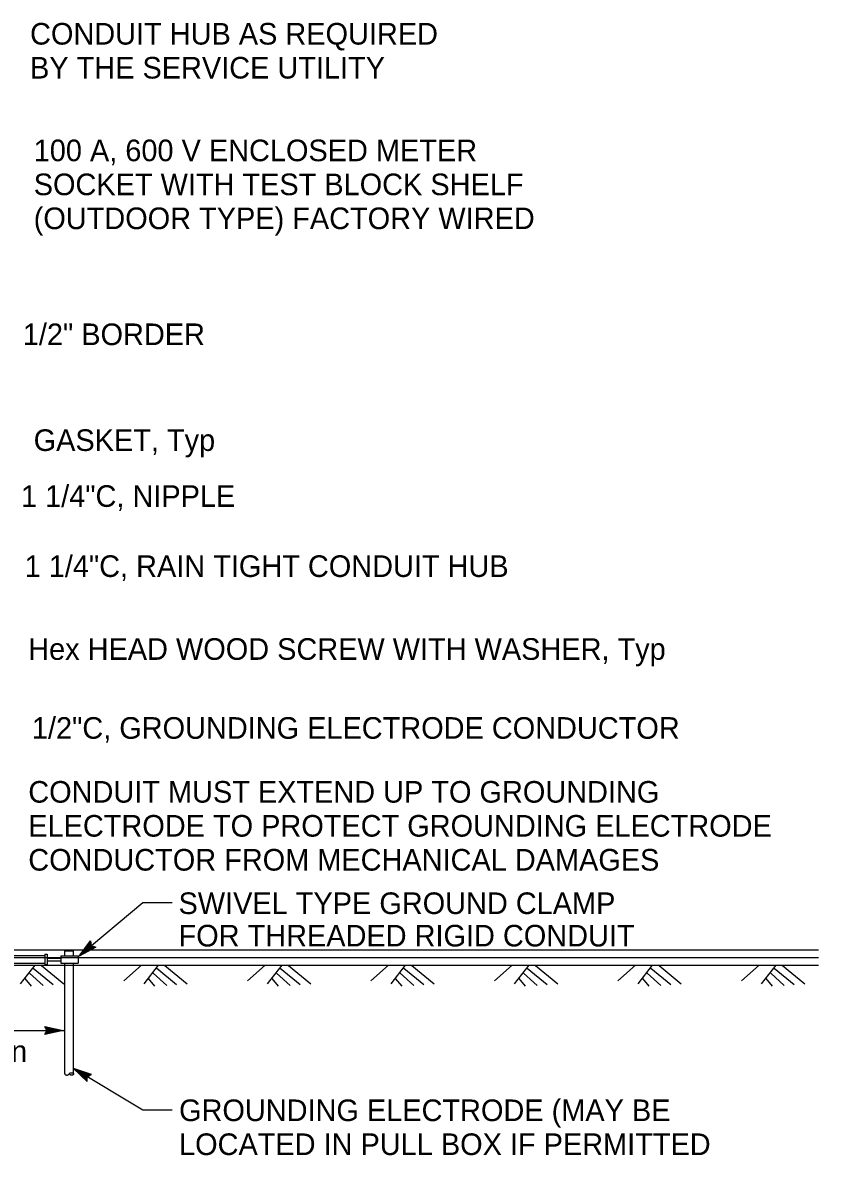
# Model space of a CAD drawing. Extents: x -894 to 866, y -472 to 714.
# Drawn here: x -382.2 to -124.5, y -38.8 to 328 of the extents above; entities that cross this region are included whole.
import ezdxf

# ---------------------------------------------------------------- set-up
doc = ezdxf.new("R2010")
doc.units = 0
doc.layers.add('es_CELL-anno', color=7, linetype='Continuous')
doc.layers.add('es_CELL-MISC-COMPONENTS', color=7, linetype='Continuous')

msp = doc.modelspace()

# ---------------------------------------------------------------- linework, layer by layer
at = {"layer": 'es_CELL-anno'}
for p, q in [((-360.23, 30.62), (-360.23, 30.62)), ((-363.93, 25.72), (-363.93, 25.72)), ((-358.5, 28.59), (-358.5, 28.59)), ((-405.47, 1.62), (-368.52, 1.62)), ((-374.21, 1.62), (-375.01, 2.96)), ((-375.01, 2.96), (-375.01, 2.96)), ((-375.01, 2.96), (-369.01, 1.62)), ((-369.01, 1.62), (-375.01, 0.29)), ((-375.01, 0.29), (-374.21, 1.62)), ((-375.01, 0.29), (-375.01, 0.29)), ((-374.8, 2.6), (-370.39, 1.62)), ((-370.4, 1.62), (-374.78, 0.65)), ((-371.78, 1.62), (-374.6, 1)), ((-374.56, 2.24), (-371.78, 1.62)), ((-374.39, 1.9), (-373.16, 1.62)), ((-373.16, 1.62), (-374.37, 1.36)), ((-369.01, 1.62), (-369.01, 1.62)), ((-359.87, -12.66), (-365.69, -10.68)), ((-365.69, -10.68), (-365.69, -10.68)), ((-365.69, -10.68), (-361.26, -14.94)), ((-360.24, -12.85), (-364.52, -11.4)), ((-364.51, -11.4), (-361.28, -14.51)), ((-360.63, -13.03), (-363.33, -12.11)), ((-363.33, -12.11), (-361.25, -14.12)), ((-360.96, -13.24), (-362.15, -12.83)), ((-362.15, -12.83), (-361.26, -13.69)), ((-361.26, -14.94), (-361.25, -13.39)), ((-361.25, -13.39), (-359.87, -12.66)), ((-359.87, -12.66), (-359.87, -12.66)), ((-361.26, -14.94), (-361.26, -14.94))]:
    msp.add_line(p, q, dxfattribs=at)
for points in [[(-333.76, 42.97), (-343.22, 42.97), (-363.93, 25.72)], [(-333.76, -24.17), (-343.22, -24.17), (-365.69, -10.68)]]:
    msp.add_lwpolyline(points, dxfattribs=at)
msp.add_lwpolyline([(-358.5, 28.59), (-363.93, 25.72), (-360.23, 30.62), (-360.16, 30.21), (-362.88, 26.62), (-358.89, 28.72), (-359.28, 28.85), (-361.83, 27.51), (-360.09, 29.8), (-360.02, 29.4), (-360.78, 28.4), (-359.67, 28.99), (-359.97, 29.09), (-360.23, 30.62), (-359.97, 29.09)], close=True, dxfattribs=at)
at = {"layer": 'es_CELL-MISC-COMPONENTS'}
for p, q in [((-549.4, 27.76), (-124.49, 27.76)), ((-543.52, 27.76), (-124.49, 27.76)), ((-385.76, 25.91), (-374.97, 25.91)), ((-374.97, 26.31), (-374.97, 23.02)), ((-374.97, 26.31), (-374.23, 26.31)), ((-374.23, 26.31), (-374.23, 23.02)), ((-369.86, 25.79), (-369.86, 23.43)), ((-369.86, 25.79), (-364.16, 25.79)), ((-368.52, 25.79), (-368.52, 27.44)), ((-368.52, 27.44), (-365.67, 27.44)), ((-365.67, 25.79), (-365.67, 27.44)), ((-364.16, 25.79), (-364.16, 23.43)), ((-549.4, 25.26), (-124.49, 25.26)), ((-549.4, 22.76), (-124.49, 22.76)), ((-546.78, 25.26), (-124.49, 25.26)), ((-385.76, 23.41), (-374.97, 23.41)), ((-378.29, 22.74), (-382.99, 16.75)), ((-376.09, 22.71), (-368.89, 16.78)), ((-374.97, 23.02), (-374.23, 23.02)), ((-374.23, 25.08), (-369.86, 25.08)), ((-374.23, 24.19), (-369.86, 24.19)), ((-369.86, 23.43), (-364.16, 23.43)), ((-368.52, -12.44), (-368.52, 23.43)), ((-365.67, -12.44), (-365.67, 23.43)), ((-343.69, 22.77), (-349.4, 17.7)), ((-338.29, 22.74), (-342.99, 16.75)), ((-336.09, 22.71), (-328.89, 16.78)), ((-303.69, 22.77), (-309.4, 17.7)), ((-298.29, 22.74), (-302.99, 16.75)), ((-296.09, 22.71), (-288.89, 16.78)), ((-263.69, 22.77), (-269.4, 17.7)), ((-258.29, 22.74), (-262.99, 16.75)), ((-256.09, 22.71), (-248.89, 16.78)), ((-223.69, 22.77), (-229.4, 17.7)), ((-218.29, 22.74), (-222.99, 16.75)), ((-216.09, 22.71), (-208.89, 16.78)), ((-183.69, 22.77), (-189.4, 17.7)), ((-178.29, 22.74), (-182.99, 16.75)), ((-176.09, 22.71), (-168.89, 16.78)), ((-143.69, 22.77), (-149.4, 17.7)), ((-138.29, 22.74), (-142.99, 16.75)), ((-136.09, 22.71), (-128.89, 16.78)), ((-381.49, 18.47), (-379.43, 15.94)), ((-379.93, 20.19), (-375.53, 16.18)), ((-378.75, 21.84), (-372.31, 16.53)), ((-341.49, 18.47), (-339.43, 15.94)), ((-339.93, 20.19), (-335.53, 16.18)), ((-338.75, 21.84), (-332.31, 16.53)), ((-301.49, 18.47), (-299.43, 15.94)), ((-299.93, 20.19), (-295.53, 16.18)), ((-298.75, 21.84), (-292.31, 16.53)), ((-261.49, 18.47), (-259.43, 15.94)), ((-259.93, 20.19), (-255.53, 16.18)), ((-258.75, 21.84), (-252.31, 16.53)), ((-221.49, 18.47), (-219.43, 15.94)), ((-219.93, 20.19), (-215.53, 16.18)), ((-218.75, 21.84), (-212.31, 16.53)), ((-181.49, 18.47), (-179.43, 15.94)), ((-179.93, 20.19), (-175.53, 16.18)), ((-178.75, 21.84), (-172.31, 16.53)), ((-141.49, 18.47), (-139.43, 15.94)), ((-139.93, 20.19), (-135.53, 16.18)), ((-138.75, 21.84), (-132.31, 16.53))]:
    msp.add_line(p, q, dxfattribs=at)
for points in [[(-549.4, 22.76), (-124.49, 22.76)], [(-368.52, -12.44), (-368.52, -12.48), (-368.49, -12.56), (-368.43, -12.63), (-368.36, -12.68), (-368.26, -12.73), (-368.14, -12.77), (-367.99, -12.8), (-367.86, -12.81), (-367.71, -12.81), (-367.57, -12.78), (-367.43, -12.72), (-367.29, -12.64), (-367.2, -12.56), (-367.1, -12.45), (-367.01, -12.32), (-366.91, -12.22), (-366.76, -12.13), (-366.61, -12.07), (-366.51, -12.05), (-366.33, -12.05), (-366.18, -12.07), (-366.05, -12.09), (-365.95, -12.13), (-365.84, -12.19), (-365.76, -12.26), (-365.71, -12.31), (-365.69, -12.37), (-365.67, -12.44), (-365.69, -12.52), (-365.72, -12.58), (-365.75, -12.62), (-365.82, -12.68), (-365.91, -12.74), (-365.98, -12.76), (-366.08, -12.8), (-366.2, -12.82), (-366.32, -12.83), (-366.41, -12.84), (-366.53, -12.82), (-366.63, -12.8), (-366.73, -12.76), (-366.78, -12.74), (-366.84, -12.7), (-366.9, -12.66), (-366.97, -12.6), (-367.03, -12.54), (-367.07, -12.49), (-367.1, -12.44)]]:
    msp.add_lwpolyline(points, dxfattribs=at)

# ---------------------------------------------------------------- texts
at = {"layer": 'es_CELL-anno'}
for s, p in [('CONDUIT HUB AS REQUIRED', (-379.78, 320.9)), ('BY THE SERVICE UTILITY', (-379.78, 309.9)), ('100 A, 600 V ENCLOSED METER', (-378.6, 283.13)), ('SOCKET WITH TEST BLOCK SHELF', (-378.6, 272.13)), ('(OUTDOOR TYPE) FACTORY WIRED', (-378.6, 261.14)), ('1/2" BORDER', (-382.13, 223.58)), ('GASKET, Typ', (-378.62, 189.3)), ('1 1/4"C, NIPPLE', (-382.72, 171.19)), ('1 1/4"C, RAIN TIGHT CONDUIT HUB', (-381.54, 148.5)), ('Hex HEAD WOOD SCREW WITH WASHER, Typ', (-380.38, 121.66)), ('1/2"C, GROUNDING ELECTRODE CONDUCTOR', (-379.19, 96.1)), ('CONDUIT MUST EXTEND UP TO GROUNDING', (-380.36, 75.41)), ('ELECTRODE TO PROTECT GROUNDING ELECTRODE', (-380.36, 64.41)), ('CONDUCTOR FROM MECHANICAL DAMAGES', (-380.36, 53.41)), ('SWIVEL TYPE GROUND CLAMP', (-331.69, 39.34)), ('FOR THREADED RIGID CONDUIT', (-331.69, 28.84)), ('Min', (-395.8, -8.6)), ('GROUNDING ELECTRODE (MAY BE', (-331.53, -27.71)), ('LOCATED IN PULL BOX IF PERMITTED', (-331.53, -38.7))]:
    msp.add_text(s, height=7, dxfattribs=at).set_placement(p)

doc.saveas('drawing.dxf')
